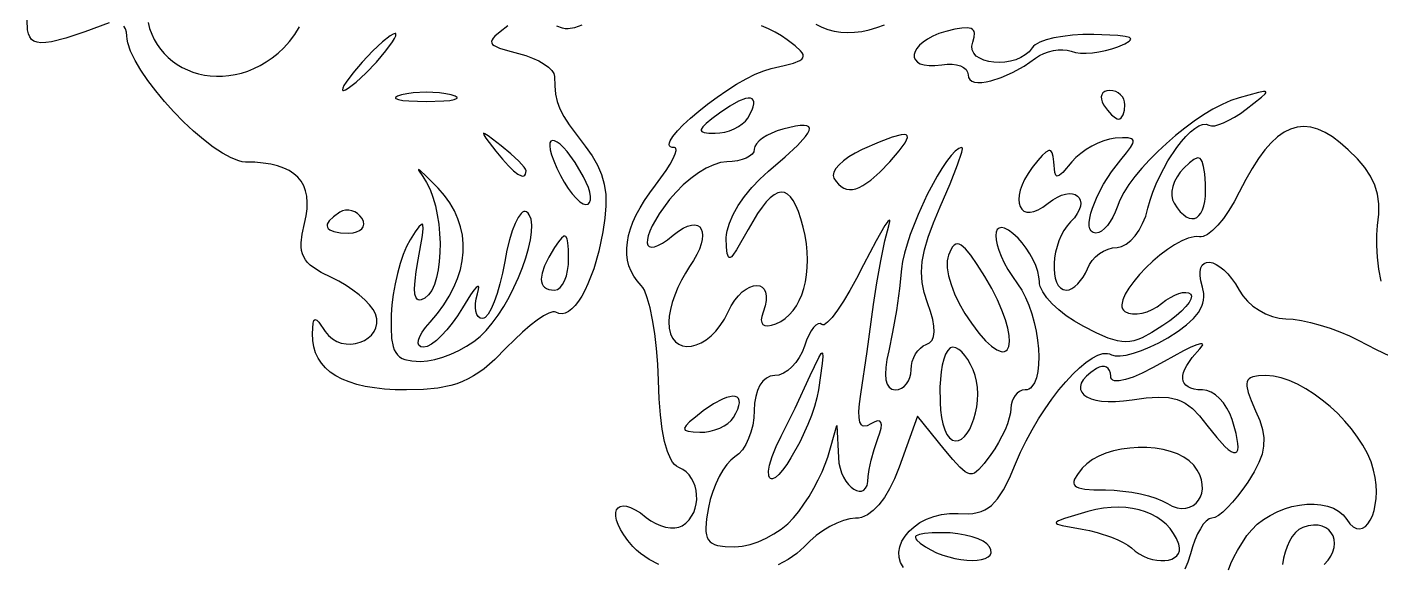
# Model space of a CAD drawing. Header units: millimetres. Extents: x -3.08 to 4.09, y 0 to 4.57.
# Drawn here: x -1.089 to -0.034, y 1.075 to 1.494 of the extents above; entities that cross this region are included whole.
import ezdxf

# ---------------------------------------------------------------- set-up
doc = ezdxf.new("R2010")
doc.units = ezdxf.units.MM

msp = doc.modelspace()

# ---------------------------------------------------------------- linework, layer by layer
at = {"flags": 128}
for points in [[(-1.025066, 1.497159), (-1.043973, 1.490233), (-1.058797, 1.485329), (-1.070019, 1.482463), (-1.074429, 1.481799), (-1.07812, 1.481651), (-1.081151, 1.48202), (-1.083583, 1.482908), (-1.085475, 1.484318), (-1.086888, 1.486251), (-1.087883, 1.48871), (-1.088519, 1.491695), (-1.088955, 1.499257)], [(-0.714344, 1.494826), (-0.720323, 1.490318), (-0.72445, 1.486724), (-0.725794, 1.485209), (-0.726646, 1.483848), (-0.726996, 1.482617), (-0.726835, 1.481491), (-0.726153, 1.480446), (-0.724941, 1.479456), (-0.720885, 1.477547), (-0.714591, 1.475565), (-0.705983, 1.473312), (-0.700332, 1.47167), (-0.695059, 1.469707), (-0.69028, 1.467499), (-0.686111, 1.465118), (-0.682668, 1.462638), (-0.680065, 1.460133), (-0.678418, 1.457675), (-0.677844, 1.45534), (-0.677677, 1.44804), (-0.677058, 1.441687), (-0.675814, 1.43588), (-0.673768, 1.43022), (-0.670745, 1.424307), (-0.666571, 1.41774), (-0.654066, 1.401048), (-0.648691, 1.393627), (-0.644444, 1.38636), (-0.641281, 1.37904), (-0.63916, 1.37146), (-0.638038, 1.363411), (-0.637871, 1.354687), (-0.638617, 1.34508), (-0.640233, 1.334382), (-0.643489, 1.319148), (-0.647418, 1.305529), (-0.651877, 1.293774), (-0.654258, 1.288674), (-0.656717, 1.284133), (-0.659235, 1.280183), (-0.661794, 1.276855), (-0.664376, 1.27418), (-0.666961, 1.272188), (-0.669533, 1.270912), (-0.672073, 1.270383), (-0.674562, 1.270631), (-0.676983, 1.271687), (-0.67793, 1.272004), (-0.679165, 1.271979), (-0.682418, 1.270962), (-0.686583, 1.268751), (-0.691502, 1.26546), (-0.697017, 1.261203), (-0.702969, 1.256095), (-0.7092, 1.250251), (-0.715552, 1.243784), (-0.724433, 1.234884), (-0.732827, 1.227665), (-0.736954, 1.224638), (-0.741095, 1.221974), (-0.745296, 1.219654), (-0.749601, 1.217659), (-0.754056, 1.215971), (-0.758706, 1.214569), (-0.768771, 1.21255), (-0.78016, 1.21145), (-0.793233, 1.211118), (-0.802128, 1.211291), (-0.810452, 1.211808), (-0.818206, 1.212671), (-0.825387, 1.213878), (-0.831994, 1.215428), (-0.838028, 1.217321), (-0.843486, 1.219557), (-0.848368, 1.222135), (-0.852673, 1.225054), (-0.8564, 1.228315), (-0.859548, 1.231915), (-0.862116, 1.235856), (-0.864102, 1.240136), (-0.865507, 1.244755), (-0.866329, 1.249712), (-0.866566, 1.255007), (-0.866092, 1.263098), (-0.865492, 1.265203), (-0.864573, 1.266027), (-0.86328, 1.265581), (-0.861555, 1.263874), (-0.85658, 1.256715), (-0.854014, 1.253416), (-0.851019, 1.250825), (-0.84769, 1.248909), (-0.844124, 1.247634), (-0.840416, 1.246968), (-0.836661, 1.246877), (-0.832955, 1.247328), (-0.829393, 1.248288), (-0.82607, 1.249723), (-0.823082, 1.251601), (-0.820525, 1.253888), (-0.818494, 1.256551), (-0.817084, 1.259557), (-0.816392, 1.262872), (-0.816511, 1.266464), (-0.817538, 1.270298), (-0.819318, 1.273692), (-0.822094, 1.277366), (-0.825725, 1.281205), (-0.830073, 1.285092), (-0.834996, 1.288908), (-0.840355, 1.292539), (-0.846008, 1.295865), (-0.851816, 1.298771), (-0.859681, 1.302652), (-0.865812, 1.306456), (-0.868264, 1.308403), (-0.870327, 1.310418), (-0.872015, 1.312533), (-0.873344, 1.314776), (-0.874328, 1.317177), (-0.874981, 1.319765), (-0.875318, 1.322571), (-0.875355, 1.325624), (-0.874585, 1.332588), (-0.872788, 1.340896), (-0.871529, 1.346765), (-0.870805, 1.352234), (-0.87062, 1.357307), (-0.870977, 1.361986), (-0.871878, 1.366276), (-0.873329, 1.37018), (-0.875331, 1.373701), (-0.877887, 1.376842), (-0.881002, 1.379607), (-0.884679, 1.381999), (-0.888919, 1.384022), (-0.893728, 1.385679), (-0.899108, 1.386973), (-0.905061, 1.387908), (-0.911593, 1.388488), (-0.918705, 1.388715), (-0.92122, 1.388936), (-0.923957, 1.389552), (-0.93002, 1.391885), (-0.936734, 1.395543), (-0.943941, 1.400359), (-0.951483, 1.406164), (-0.9592, 1.412788), (-0.966936, 1.420065), (-0.97453, 1.427824), (-0.981824, 1.435898), (-0.98866, 1.444117), (-0.99488, 1.452314), (-1.000324, 1.460318), (-1.004835, 1.467963), (-1.008253, 1.475079), (-1.01042, 1.481497), (-1.010985, 1.484391), (-1.011177, 1.487048), (-1.011461, 1.490021), (-1.012273, 1.492589), (-1.013558, 1.49471)], [(-0.994628, 1.497459), (-0.99343, 1.492843), (-0.991853, 1.488451), (-0.989918, 1.484294), (-0.987645, 1.48038), (-0.985054, 1.476717), (-0.982165, 1.473315), (-0.979, 1.470182), (-0.975578, 1.467327), (-0.97192, 1.46476), (-0.968047, 1.462489), (-0.963978, 1.460522), (-0.959734, 1.45887), (-0.955335, 1.45754), (-0.950803, 1.456542), (-0.946157, 1.455884), (-0.941417, 1.455576), (-0.936604, 1.455626), (-0.931739, 1.456043), (-0.926842, 1.456836), (-0.921933, 1.458014), (-0.917033, 1.459586), (-0.912162, 1.461561), (-0.90734, 1.463947), (-0.902588, 1.466753), (-0.897926, 1.469989), (-0.893375, 1.473663), (-0.888955, 1.477784)], [(-0.888955, 1.477784), (-0.884491, 1.482716), (-0.880327, 1.488223), (-0.876553, 1.494118)], [(-0.816733, 1.466673), (-0.809365, 1.475302), (-0.804163, 1.482368), (-0.802525, 1.485087), (-0.801608, 1.487142), (-0.801472, 1.488442), (-0.801716, 1.48878), (-0.802177, 1.488896), (-0.803704, 1.488442), (-0.805922, 1.487142), (-0.812011, 1.482368), (-0.819599, 1.475302), (-0.827844, 1.466673), (-0.835218, 1.458045), (-0.840419, 1.450979), (-0.842056, 1.44826), (-0.842971, 1.446205), (-0.843105, 1.444905), (-0.842861, 1.444566), (-0.8424, 1.444451), (-0.840873, 1.444905), (-0.838657, 1.446205), (-0.832571, 1.450979), (-0.824984, 1.458045), (-0.816733, 1.466673)], [(-0.656703, 1.495381), (-0.662245, 1.493324), (-0.667245, 1.492519), (-0.669577, 1.492576), (-0.671818, 1.492934), (-0.676081, 1.494538)], [(-0.59655, 1.074926), (-0.60423, 1.078887), (-0.611029, 1.083567), (-0.614053, 1.086176), (-0.616802, 1.088965), (-0.620739, 1.093624), (-0.623965, 1.098069), (-0.626501, 1.102254), (-0.628368, 1.106131), (-0.629588, 1.109656), (-0.630182, 1.11278), (-0.630172, 1.115457), (-0.629578, 1.11764), (-0.628423, 1.119284), (-0.626726, 1.12034), (-0.62451, 1.120763), (-0.621796, 1.120506), (-0.618606, 1.119522), (-0.614959, 1.117765), (-0.610879, 1.115187), (-0.606386, 1.111743), (-0.602842, 1.109145), (-0.59908, 1.107005), (-0.595214, 1.105348), (-0.591358, 1.104203), (-0.587627, 1.103594), (-0.584136, 1.103549), (-0.580999, 1.104095), (-0.57833, 1.105257), (-0.575496, 1.107349), (-0.57308, 1.109819), (-0.571079, 1.112608), (-0.569489, 1.115656), (-0.568306, 1.118902), (-0.567526, 1.122288), (-0.567147, 1.125754), (-0.567163, 1.129239), (-0.567573, 1.132685), (-0.568371, 1.13603), (-0.569554, 1.139216), (-0.571119, 1.142182), (-0.573062, 1.14487), (-0.575379, 1.147218), (-0.578067, 1.149168), (-0.581122, 1.150659), (-0.582798, 1.151565), (-0.584393, 1.152958), (-0.585904, 1.154828), (-0.58733, 1.157167), (-0.589916, 1.163213), (-0.592134, 1.171021), (-0.593965, 1.180516), (-0.595393, 1.191624), (-0.5964, 1.204271), (-0.596969, 1.218382), (-0.597507, 1.231119), (-0.598479, 1.243474), (-0.599831, 1.25514), (-0.601507, 1.265816), (-0.603453, 1.275195), (-0.605614, 1.282975), (-0.607933, 1.288852), (-0.609136, 1.290981), (-0.610358, 1.292521), (-0.61352, 1.296049), (-0.616163, 1.299791), (-0.618289, 1.30374), (-0.619897, 1.307889), (-0.62099, 1.312231), (-0.621568, 1.316758), (-0.621633, 1.321465), (-0.621184, 1.326343), (-0.620224, 1.331387), (-0.618753, 1.336589), (-0.616773, 1.341942), (-0.614284, 1.347439), (-0.611287, 1.353073), (-0.607783, 1.358837), (-0.603774, 1.364725), (-0.599261, 1.370729), (-0.590974, 1.382095), (-0.587831, 1.387067), (-0.585436, 1.391404), (-0.583849, 1.394987), (-0.58313, 1.397696), (-0.58334, 1.399409), (-0.583812, 1.399855), (-0.584538, 1.400007), (-0.586261, 1.400165), (-0.587487, 1.400628), (-0.58824, 1.401377), (-0.588542, 1.402392), (-0.588418, 1.403654), (-0.58789, 1.405145), (-0.585717, 1.408734), (-0.58221, 1.413008), (-0.577557, 1.417814), (-0.571945, 1.422999), (-0.565559, 1.428411), (-0.558588, 1.433898), (-0.551217, 1.439306), (-0.543635, 1.444484), (-0.536027, 1.449278), (-0.52858, 1.453537), (-0.521483, 1.457108), (-0.51492, 1.459839), (-0.50908, 1.461576), (-0.499049, 1.463871), (-0.49167, 1.465896), (-0.486827, 1.467857), (-0.485321, 1.46888), (-0.484405, 1.469965), (-0.484065, 1.471139), (-0.484286, 1.472427), (-0.485055, 1.473856), (-0.486356, 1.475451), (-0.490497, 1.479246), (-0.496594, 1.484021), (-0.501034, 1.487096), (-0.505945, 1.48998), (-0.511163, 1.492606), (-0.516526, 1.494911)], [(-0.474357, 1.496088), (-0.469724, 1.493782), (-0.464931, 1.49198), (-0.459976, 1.490684), (-0.454858, 1.489892), (-0.449577, 1.489605), (-0.444131, 1.489824), (-0.438521, 1.490546), (-0.432744, 1.491774), (-0.4268, 1.493506), (-0.420687, 1.495743)], [(-0.302997, 1.469632), (-0.299946, 1.47166), (-0.296547, 1.473345), (-0.292914, 1.474664), (-0.28916, 1.475595), (-0.2854, 1.476117), (-0.281747, 1.476208), (-0.278315, 1.475845), (-0.275219, 1.475007), (-0.271945, 1.474131), (-0.268014, 1.473659), (-0.263574, 1.473579), (-0.258775, 1.473875), (-0.253764, 1.474532), (-0.248692, 1.475538), (-0.243706, 1.476877), (-0.238955, 1.478534), (-0.233494, 1.480883), (-0.230118, 1.482828), (-0.229235, 1.483662), (-0.2289, 1.484408), (-0.229123, 1.485072), (-0.229913, 1.485658), (-0.233232, 1.486615), (-0.238928, 1.487318), (-0.257747, 1.488104), (-0.266125, 1.488035), (-0.274212, 1.487532), (-0.281811, 1.486639), (-0.288726, 1.485397), (-0.294761, 1.483849), (-0.299719, 1.482036), (-0.303405, 1.48), (-0.304709, 1.478912), (-0.305622, 1.477784), (-0.308023, 1.474717), (-0.311044, 1.472146), (-0.314566, 1.470063), (-0.318471, 1.468454), (-0.322639, 1.46731), (-0.326954, 1.466619), (-0.331296, 1.466369), (-0.335547, 1.46655), (-0.339589, 1.46715), (-0.343302, 1.468159), (-0.34657, 1.469565), (-0.349272, 1.471357), (-0.351292, 1.473523), (-0.352509, 1.476053), (-0.352807, 1.478936), (-0.352066, 1.482159), (-0.350846, 1.486088), (-0.350593, 1.489141), (-0.350848, 1.490347), (-0.351368, 1.491344), (-0.352162, 1.492134), (-0.353236, 1.492722), (-0.356259, 1.4933), (-0.3605, 1.493105), (-0.366021, 1.49216), (-0.372886, 1.490493), (-0.378367, 1.488779), (-0.383181, 1.486787), (-0.38732, 1.484579), (-0.390777, 1.482219), (-0.393542, 1.479767), (-0.395609, 1.477287), (-0.39697, 1.47484), (-0.397617, 1.472489), (-0.397541, 1.470296), (-0.396737, 1.468323), (-0.395195, 1.466632), (-0.392907, 1.465286), (-0.389867, 1.464346), (-0.386066, 1.463876), (-0.381496, 1.463936), (-0.37615, 1.46459), (-0.372026, 1.465056), (-0.368178, 1.465037), (-0.364692, 1.464568), (-0.361651, 1.46368), (-0.35914, 1.462407), (-0.357241, 1.460781), (-0.356041, 1.458836), (-0.355622, 1.456604), (-0.355284, 1.454556), (-0.354307, 1.452951), (-0.352742, 1.451775), (-0.350643, 1.451016), (-0.348063, 1.450661), (-0.345054, 1.450695), (-0.341669, 1.451107), (-0.33796, 1.451883), (-0.329786, 1.454476), (-0.320952, 1.458368), (-0.311881, 1.463454), (-0.302997, 1.469632)], [(-0.7584, 1.440993), (-0.762702, 1.441909), (-0.767484, 1.442563), (-0.777844, 1.443087), (-0.788204, 1.442563), (-0.792986, 1.441909), (-0.797288, 1.440993), (-0.800401, 1.439973), (-0.80177, 1.439021), (-0.801826, 1.438577), (-0.801475, 1.438158), (-0.799597, 1.437404), (-0.796216, 1.436782), (-0.79141, 1.436311), (-0.777844, 1.435909), (-0.764278, 1.436311), (-0.759472, 1.436782), (-0.756091, 1.437404), (-0.754213, 1.438158), (-0.753862, 1.438577), (-0.753918, 1.439021), (-0.755287, 1.439973), (-0.7584, 1.440993)], [(-0.527386, 1.422965), (-0.523997, 1.429302), (-0.523053, 1.43186), (-0.522589, 1.434008), (-0.522593, 1.435744), (-0.52305, 1.437064), (-0.523946, 1.437966), (-0.525266, 1.438448), (-0.526997, 1.438507), (-0.529124, 1.43814), (-0.534513, 1.436121), (-0.541318, 1.43237), (-0.549427, 1.426868), (-0.555372, 1.422407), (-0.559699, 1.418846), (-0.56243, 1.416092), (-0.563584, 1.41405), (-0.563576, 1.413267), (-0.563181, 1.412626), (-0.561244, 1.411725), (-0.557791, 1.411254), (-0.552844, 1.411118), (-0.549052, 1.41136), (-0.545226, 1.412053), (-0.541469, 1.413149), (-0.537886, 1.414599), (-0.534581, 1.416354), (-0.53166, 1.418366), (-0.529227, 1.420586), (-0.527386, 1.422965)], [(-0.262719, 1.305562), (-0.261092, 1.30891), (-0.258911, 1.312034), (-0.256271, 1.314864), (-0.253268, 1.317333), (-0.249996, 1.319372), (-0.246551, 1.320914), (-0.243029, 1.321889), (-0.239525, 1.322229), (-0.235999, 1.322853), (-0.232424, 1.32464), (-0.228899, 1.327466), (-0.225521, 1.331205), (-0.22239, 1.335731), (-0.219603, 1.34092), (-0.217258, 1.346646), (-0.215455, 1.352784), (-0.213752, 1.359025), (-0.211623, 1.365322), (-0.209123, 1.3716), (-0.206306, 1.377784), (-0.199945, 1.389572), (-0.192981, 1.400085), (-0.189411, 1.404676), (-0.185855, 1.408723), (-0.182369, 1.412152), (-0.179008, 1.414888), (-0.175827, 1.416855), (-0.17288, 1.417979), (-0.170224, 1.418184), (-0.167913, 1.417396), (-0.166062, 1.416872), (-0.163463, 1.417048), (-0.160235, 1.417872), (-0.156499, 1.419293), (-0.152372, 1.421259), (-0.147974, 1.423718), (-0.143425, 1.426619), (-0.138844, 1.429909), (-0.126977, 1.439218), (-0.124217, 1.441868), (-0.123656, 1.442732), (-0.123651, 1.443305), (-0.12421, 1.443598), (-0.125339, 1.443623), (-0.129338, 1.442913), (-0.144511, 1.438784), (-0.150952, 1.436573), (-0.157762, 1.433557), (-0.164846, 1.42982), (-0.172111, 1.425446), (-0.179466, 1.420517), (-0.186815, 1.415118), (-0.194067, 1.409331), (-0.201129, 1.403241), (-0.207906, 1.396931), (-0.214307, 1.390484), (-0.220237, 1.383983), (-0.225604, 1.377513), (-0.230315, 1.371156), (-0.234277, 1.364997), (-0.237396, 1.359118), (-0.23958, 1.353604), (-0.241078, 1.349531), (-0.24287, 1.345733), (-0.244889, 1.342291), (-0.247068, 1.33929), (-0.249338, 1.336811), (-0.251633, 1.334938), (-0.253884, 1.333753), (-0.256025, 1.33334), (-0.258101, 1.333715), (-0.259643, 1.334801), (-0.260669, 1.336537), (-0.261201, 1.338861), (-0.261259, 1.341713), (-0.260864, 1.345032), (-0.260037, 1.348758), (-0.258799, 1.35283), (-0.25517, 1.361766), (-0.250142, 1.371356), (-0.243881, 1.381112), (-0.236552, 1.390548), (-0.232068, 1.395942), (-0.228958, 1.400143), (-0.227257, 1.403274), (-0.226945, 1.404477), (-0.226997, 1.40546), (-0.227417, 1.406237), (-0.228211, 1.406823), (-0.230931, 1.407488), (-0.235192, 1.407577), (-0.241025, 1.407215), (-0.245349, 1.406541), (-0.249918, 1.405255), (-0.254593, 1.403433), (-0.259236, 1.401149), (-0.263709, 1.398479), (-0.267872, 1.395496), (-0.271588, 1.392277), (-0.274719, 1.388896), (-0.28193, 1.38056), (-0.284344, 1.378476), (-0.286113, 1.377781), (-0.28679, 1.377955), (-0.287347, 1.378476), (-0.288158, 1.38056), (-0.288955, 1.388896), (-0.289322, 1.393094), (-0.29005, 1.395971), (-0.291202, 1.397508), (-0.291959, 1.397768), (-0.292846, 1.397687), (-0.295044, 1.396492), (-0.297863, 1.393903), (-0.301367, 1.389905), (-0.305622, 1.384479), (-0.308913, 1.379757), (-0.311556, 1.375194), (-0.313574, 1.37084), (-0.314989, 1.366746), (-0.315825, 1.362965), (-0.316104, 1.359547), (-0.315849, 1.356543), (-0.315082, 1.354005), (-0.313826, 1.351983), (-0.312105, 1.35053), (-0.30994, 1.349696), (-0.307354, 1.349532), (-0.304371, 1.350089), (-0.301012, 1.35142), (-0.297301, 1.353574), (-0.293261, 1.356604), (-0.289596, 1.35935), (-0.286074, 1.361441), (-0.282737, 1.362913), (-0.279629, 1.363802), (-0.276792, 1.364143), (-0.274269, 1.363973), (-0.272105, 1.363327), (-0.270341, 1.362241), (-0.26902, 1.360751), (-0.268186, 1.358894), (-0.267882, 1.356705), (-0.268151, 1.354219), (-0.269036, 1.351473), (-0.27058, 1.348503), (-0.272825, 1.345345), (-0.275816, 1.342034), (-0.278545, 1.338904), (-0.280961, 1.335337), (-0.283061, 1.331421), (-0.284837, 1.327245), (-0.286286, 1.322897), (-0.287401, 1.318464), (-0.288177, 1.314036), (-0.28861, 1.309699), (-0.288692, 1.305543), (-0.288421, 1.301655), (-0.287788, 1.298123), (-0.286791, 1.295036), (-0.285422, 1.292482), (-0.283678, 1.290548), (-0.281552, 1.289323), (-0.279038, 1.288896), (-0.276914, 1.289236), (-0.27468, 1.290211), (-0.272403, 1.291752), (-0.27015, 1.293791), (-0.267988, 1.29626), (-0.265984, 1.299091), (-0.264205, 1.302214), (-0.262719, 1.305562)], [(-0.2334, 1.43334), (-0.23364, 1.435572), (-0.23433, 1.437654), (-0.23542, 1.439541), (-0.236861, 1.441187), (-0.238607, 1.442547), (-0.240607, 1.443574), (-0.242813, 1.444224), (-0.245177, 1.444451), (-0.247401, 1.444224), (-0.249203, 1.443574), (-0.250565, 1.442547), (-0.251466, 1.441187), (-0.251886, 1.439541), (-0.251806, 1.437654), (-0.251206, 1.435572), (-0.250066, 1.43334), (-0.247013, 1.429026), (-0.243778, 1.425493), (-0.240746, 1.423106), (-0.239426, 1.422456), (-0.238302, 1.422229), (-0.237318, 1.422456), (-0.2364, 1.423106), (-0.234841, 1.425493), (-0.233787, 1.429026), (-0.2334, 1.43334)], [(-0.54265, 1.271882), (-0.540146, 1.27675), (-0.537418, 1.280965), (-0.534536, 1.284527), (-0.531572, 1.287437), (-0.528595, 1.289695), (-0.525679, 1.291301), (-0.522892, 1.292257), (-0.520308, 1.292562), (-0.517995, 1.292218), (-0.516027, 1.291224), (-0.514473, 1.289582), (-0.513405, 1.287292), (-0.512894, 1.284354), (-0.513011, 1.280769), (-0.513827, 1.276537), (-0.515413, 1.271659), (-0.516443, 1.268391), (-0.516801, 1.265717), (-0.516499, 1.263647), (-0.515547, 1.262191), (-0.513958, 1.261358), (-0.511744, 1.261159), (-0.508915, 1.261604), (-0.505483, 1.262701), (-0.501679, 1.264491), (-0.498164, 1.266812), (-0.494947, 1.269636), (-0.492036, 1.27293), (-0.489441, 1.276663), (-0.487169, 1.280806), (-0.485229, 1.285327), (-0.48363, 1.290196), (-0.482382, 1.295381), (-0.481491, 1.300852), (-0.480968, 1.306577), (-0.480821, 1.312527), (-0.481058, 1.31867), (-0.481688, 1.324976), (-0.482721, 1.331413), (-0.484163, 1.337951), (-0.485944, 1.344434), (-0.487816, 1.350038), (-0.489785, 1.354763), (-0.491857, 1.35861), (-0.494039, 1.361577), (-0.496337, 1.363665), (-0.498757, 1.364873), (-0.501306, 1.365201), (-0.503989, 1.364649), (-0.506812, 1.363216), (-0.509782, 1.360903), (-0.512906, 1.357709), (-0.516188, 1.353634), (-0.519636, 1.348677), (-0.527052, 1.336118), (-0.536012, 1.320299), (-0.538952, 1.316074), (-0.540101, 1.314859), (-0.541059, 1.314232), (-0.541846, 1.314187), (-0.542479, 1.314717), (-0.543357, 1.317473), (-0.543838, 1.322445), (-0.544066, 1.329576), (-0.543943, 1.332199), (-0.54349, 1.335022), (-0.541656, 1.341165), (-0.538688, 1.347808), (-0.53471, 1.354755), (-0.529847, 1.361808), (-0.524221, 1.368769), (-0.517956, 1.375443), (-0.511177, 1.381632), (-0.498245, 1.392791), (-0.488683, 1.401717), (-0.482457, 1.408514), (-0.480582, 1.411149), (-0.479528, 1.413291), (-0.479289, 1.414955), (-0.479861, 1.416154), (-0.481239, 1.416901), (-0.48342, 1.41721), (-0.486397, 1.417093), (-0.490167, 1.416565), (-0.500066, 1.414326), (-0.50453, 1.412959), (-0.508695, 1.411297), (-0.512469, 1.409403), (-0.515761, 1.407342), (-0.51848, 1.405177), (-0.520535, 1.402973), (-0.521835, 1.400793), (-0.522288, 1.398701), (-0.522726, 1.396733), (-0.523979, 1.394896), (-0.525959, 1.39323), (-0.52858, 1.391777), (-0.531753, 1.390577), (-0.53539, 1.38967), (-0.539403, 1.389096), (-0.543705, 1.388896), (-0.54848, 1.388294), (-0.553849, 1.38657), (-0.55963, 1.383843), (-0.565639, 1.380236), (-0.571694, 1.375868), (-0.577611, 1.37086), (-0.583208, 1.365334), (-0.588302, 1.359409), (-0.596278, 1.34839), (-0.599348, 1.343445), (-0.60181, 1.338927), (-0.603669, 1.334873), (-0.604929, 1.331321), (-0.605594, 1.328309), (-0.605667, 1.325873), (-0.605152, 1.324052), (-0.604054, 1.322882), (-0.602376, 1.322402), (-0.600123, 1.32265), (-0.597297, 1.323661), (-0.593903, 1.325475), (-0.589945, 1.328129), (-0.585427, 1.331659), (-0.581342, 1.334778), (-0.577604, 1.337102), (-0.574233, 1.338669), (-0.571248, 1.339515), (-0.568669, 1.33968), (-0.566516, 1.339199), (-0.564808, 1.338112), (-0.563564, 1.336455), (-0.562805, 1.334265), (-0.56255, 1.331581), (-0.562818, 1.328439), (-0.563629, 1.324878), (-0.565002, 1.320935), (-0.566957, 1.316647), (-0.569513, 1.312052), (-0.572691, 1.307187), (-0.575958, 1.302113), (-0.579006, 1.296601), (-0.581768, 1.290829), (-0.584177, 1.28497), (-0.586168, 1.279202), (-0.587672, 1.273701), (-0.588623, 1.268642), (-0.588955, 1.264201), (-0.588593, 1.25912), (-0.587557, 1.254835), (-0.585917, 1.251337), (-0.583747, 1.248612), (-0.581119, 1.246649), (-0.578105, 1.245435), (-0.574777, 1.244959), (-0.571209, 1.245208), (-0.567471, 1.246171), (-0.563636, 1.247835), (-0.559778, 1.250189), (-0.555967, 1.253221), (-0.552276, 1.256918), (-0.548778, 1.261268), (-0.545545, 1.26626), (-0.54265, 1.271882)], [(-0.033803, 1.295835), (-0.035469, 1.305276), (-0.036617, 1.314628), (-0.037204, 1.323605), (-0.037187, 1.331924), (-0.036525, 1.339298), (-0.035614, 1.34814), (-0.035646, 1.356217), (-0.036687, 1.363703), (-0.038806, 1.370771), (-0.042069, 1.377594), (-0.046544, 1.384345), (-0.052298, 1.391198), (-0.0594, 1.398326), (-0.065611, 1.40378), (-0.071618, 1.408264), (-0.077438, 1.41177), (-0.08309, 1.41429), (-0.088591, 1.415819), (-0.093959, 1.416349), (-0.099213, 1.415873), (-0.10437, 1.414383), (-0.109449, 1.411874), (-0.114468, 1.408338), (-0.119445, 1.403768), (-0.124398, 1.398156), (-0.129344, 1.391497), (-0.134303, 1.383782), (-0.139293, 1.375005), (-0.14433, 1.365159), (-0.148258, 1.357705), (-0.152426, 1.350855), (-0.156707, 1.344751), (-0.160972, 1.339536), (-0.165096, 1.335353), (-0.168951, 1.332345), (-0.172409, 1.330654), (-0.17395, 1.330347), (-0.175344, 1.330423), (-0.177264, 1.330635), (-0.179363, 1.33053), (-0.184023, 1.329444), (-0.189176, 1.327315), (-0.194674, 1.32429), (-0.200368, 1.320518), (-0.206109, 1.316149), (-0.21175, 1.31133), (-0.217141, 1.30621), (-0.222134, 1.300938), (-0.226581, 1.295662), (-0.230332, 1.290532), (-0.23324, 1.285695), (-0.235157, 1.2813), (-0.235933, 1.277497), (-0.235846, 1.275863), (-0.23542, 1.274433), (-0.234633, 1.273224), (-0.233469, 1.272257), (-0.230693, 1.271029), (-0.227454, 1.270421), (-0.223869, 1.270409), (-0.220056, 1.270968), (-0.216132, 1.272073), (-0.212215, 1.273698), (-0.208423, 1.275819), (-0.204872, 1.278409), (-0.201441, 1.281022), (-0.197994, 1.283213), (-0.194622, 1.284952), (-0.19142, 1.28621), (-0.188482, 1.286955), (-0.185899, 1.287157), (-0.183767, 1.286787), (-0.182177, 1.285812), (-0.181684, 1.285079), (-0.181489, 1.284181), (-0.181947, 1.281939), (-0.183464, 1.279185), (-0.18595, 1.276021), (-0.189317, 1.272546), (-0.193476, 1.268863), (-0.198339, 1.265071), (-0.203816, 1.261271), (-0.21255, 1.255762), (-0.219907, 1.251818), (-0.223241, 1.25043), (-0.226438, 1.249431), (-0.229564, 1.24882), (-0.232689, 1.248597), (-0.235882, 1.24876), (-0.239212, 1.24931), (-0.246553, 1.251564), (-0.255261, 1.255353), (-0.265886, 1.260673), (-0.272754, 1.264575), (-0.27916, 1.268892), (-0.284965, 1.273481), (-0.290028, 1.278201), (-0.29421, 1.282908), (-0.29737, 1.287458), (-0.299369, 1.29171), (-0.299889, 1.29368), (-0.300066, 1.295521), (-0.300406, 1.299311), (-0.301381, 1.303504), (-0.302923, 1.307963), (-0.304962, 1.312548), (-0.307431, 1.31712), (-0.310262, 1.32154), (-0.313385, 1.325669), (-0.316733, 1.329368), (-0.32075, 1.333062), (-0.324238, 1.335629), (-0.327196, 1.337142), (-0.329623, 1.337673), (-0.331519, 1.337295), (-0.332884, 1.33608), (-0.333715, 1.334099), (-0.334012, 1.331427), (-0.333776, 1.328134), (-0.333004, 1.324293), (-0.331696, 1.319977), (-0.329852, 1.315258), (-0.32747, 1.310209), (-0.324551, 1.3049), (-0.321092, 1.299406), (-0.317094, 1.293798), (-0.313785, 1.288828), (-0.310824, 1.283203), (-0.308219, 1.27706), (-0.30598, 1.270532), (-0.304117, 1.263753), (-0.30264, 1.256859), (-0.301558, 1.249983), (-0.30088, 1.24326), (-0.300617, 1.236825), (-0.300778, 1.230811), (-0.301372, 1.225354), (-0.302408, 1.220587), (-0.303898, 1.216646), (-0.305849, 1.213664), (-0.307002, 1.212575), (-0.308273, 1.211777), (-0.309664, 1.211285), (-0.311177, 1.211118), (-0.313409, 1.210821), (-0.315492, 1.209971), (-0.317379, 1.208626), (-0.319025, 1.206847), (-0.320384, 1.204693), (-0.321412, 1.202223), (-0.322062, 1.199498), (-0.322288, 1.196576), (-0.322607, 1.193218), (-0.323521, 1.189244), (-0.324965, 1.184799), (-0.326875, 1.180033), (-0.331839, 1.170121), (-0.334764, 1.165271), (-0.3379, 1.160687), (-0.343001, 1.153868), (-0.347153, 1.149057), (-0.348996, 1.147419), (-0.35075, 1.1463), (-0.352464, 1.145707), (-0.354188, 1.145646), (-0.35597, 1.146121), (-0.357861, 1.147139), (-0.362165, 1.150828), (-0.367495, 1.156759), (-0.374247, 1.164979), (-0.394997, 1.19059), (-0.409358, 1.150854), (-0.412937, 1.141877), (-0.416784, 1.133963), (-0.420865, 1.127154), (-0.425143, 1.121491), (-0.429582, 1.117014), (-0.434147, 1.113766), (-0.436465, 1.112615), (-0.438802, 1.111787), (-0.441152, 1.111286), (-0.443511, 1.111118), (-0.447894, 1.110664), (-0.452777, 1.109364), (-0.457996, 1.107309), (-0.463387, 1.10459), (-0.468788, 1.101298), (-0.474032, 1.097524), (-0.478957, 1.09336), (-0.4834, 1.088896), (-0.486146, 1.086109), (-0.489168, 1.083503), (-0.495963, 1.07883), (-0.503639, 1.074878)], [(-0.700066, 1.381979), (-0.700463, 1.383132), (-0.701601, 1.38481), (-0.705778, 1.38942), (-0.711961, 1.39517), (-0.719511, 1.401423), (-0.729545, 1.409077), (-0.732227, 1.410816), (-0.7334, 1.411118), (-0.733098, 1.409945), (-0.731358, 1.407263), (-0.723705, 1.397229), (-0.718522, 1.390883), (-0.713888, 1.385748), (-0.709847, 1.381854), (-0.706443, 1.379229), (-0.703719, 1.3779), (-0.702626, 1.377731), (-0.701719, 1.377897), (-0.701004, 1.378401), (-0.700487, 1.379247), (-0.700066, 1.381979)], [(-0.655288, 1.377159), (-0.66193, 1.388391), (-0.668177, 1.39691), (-0.671034, 1.400112), (-0.673649, 1.40259), (-0.675977, 1.404327), (-0.677969, 1.405307), (-0.679578, 1.405515), (-0.680757, 1.404936), (-0.681459, 1.403554), (-0.681636, 1.401353), (-0.681241, 1.398317), (-0.680226, 1.394432), (-0.678545, 1.389681), (-0.67615, 1.384048), (-0.673344, 1.378326), (-0.670344, 1.372988), (-0.667242, 1.36815), (-0.66413, 1.36393), (-0.661103, 1.360445), (-0.658253, 1.35781), (-0.655673, 1.356144), (-0.653455, 1.355562), (-0.651738, 1.356003), (-0.650593, 1.357267), (-0.650012, 1.359265), (-0.649986, 1.361908), (-0.650509, 1.365107), (-0.651572, 1.368775), (-0.653168, 1.372822), (-0.655288, 1.377159)], [(-0.416733, 1.388896), (-0.409423, 1.39734), (-0.404799, 1.403638), (-0.40352, 1.405992), (-0.402944, 1.407824), (-0.40308, 1.409136), (-0.403939, 1.409935), (-0.405533, 1.410225), (-0.40787, 1.41001), (-0.414817, 1.408085), (-0.424864, 1.404196), (-0.438094, 1.398382), (-0.443589, 1.395627), (-0.448484, 1.392683), (-0.452688, 1.389641), (-0.45611, 1.386593), (-0.45866, 1.38363), (-0.460248, 1.380843), (-0.460784, 1.378322), (-0.460629, 1.37719), (-0.460177, 1.376159), (-0.458408, 1.373578), (-0.456554, 1.371435), (-0.454606, 1.369733), (-0.452555, 1.368474), (-0.450393, 1.367661), (-0.44811, 1.367296), (-0.445698, 1.367383), (-0.443148, 1.367923), (-0.440451, 1.36892), (-0.437599, 1.370376), (-0.431394, 1.374675), (-0.424462, 1.380841), (-0.416733, 1.388896)], [(-0.400066, 1.226854), (-0.399826, 1.230095), (-0.399136, 1.233275), (-0.398045, 1.236312), (-0.396601, 1.239126), (-0.394852, 1.241637), (-0.392847, 1.243762), (-0.390634, 1.245422), (-0.388261, 1.246534), (-0.385612, 1.247898), (-0.383687, 1.249998), (-0.382485, 1.252852), (-0.382005, 1.256474), (-0.382248, 1.26088), (-0.383212, 1.266087), (-0.384897, 1.27211), (-0.387302, 1.278965), (-0.389884, 1.28695), (-0.391439, 1.294838), (-0.391937, 1.302873), (-0.391344, 1.311297), (-0.389629, 1.320352), (-0.386759, 1.330283), (-0.382703, 1.341332), (-0.377427, 1.353743), (-0.369681, 1.371706), (-0.363898, 1.386416), (-0.360632, 1.396356), (-0.360118, 1.399062), (-0.36017, 1.399767), (-0.360441, 1.400007), (-0.361603, 1.399816), (-0.36288, 1.399257), (-0.365738, 1.397108), (-0.368941, 1.393714), (-0.372412, 1.389226), (-0.376076, 1.383797), (-0.379856, 1.37758), (-0.387466, 1.363389), (-0.394633, 1.347872), (-0.400754, 1.332249), (-0.403232, 1.324779), (-0.40522, 1.317739), (-0.406644, 1.311283), (-0.407427, 1.305562), (-0.409068, 1.290208), (-0.411518, 1.273045), (-0.414447, 1.256168), (-0.417525, 1.241673), (-0.41898, 1.234766), (-0.419829, 1.228678), (-0.420076, 1.223442), (-0.419728, 1.219088), (-0.418789, 1.215648), (-0.417265, 1.213152), (-0.415161, 1.211631), (-0.412483, 1.211118), (-0.409987, 1.211439), (-0.40766, 1.21236), (-0.405551, 1.213815), (-0.403712, 1.215741), (-0.402193, 1.218072), (-0.401045, 1.220745), (-0.400319, 1.223693), (-0.400066, 1.226854)], [(-0.735886, 1.252784), (-0.73111, 1.257471), (-0.726413, 1.26303), (-0.72185, 1.269315), (-0.717475, 1.276177), (-0.713345, 1.283469), (-0.709513, 1.291044), (-0.706036, 1.298752), (-0.702967, 1.306448), (-0.700363, 1.313982), (-0.698277, 1.321207), (-0.696766, 1.327976), (-0.695884, 1.33414), (-0.695686, 1.339552), (-0.696227, 1.344064), (-0.697562, 1.347529), (-0.698545, 1.348822), (-0.699747, 1.349798), (-0.70075, 1.350164), (-0.701802, 1.350067), (-0.702894, 1.349526), (-0.704016, 1.348562), (-0.706319, 1.345441), (-0.708641, 1.340864), (-0.710913, 1.334989), (-0.713065, 1.327974), (-0.715028, 1.319978), (-0.716733, 1.311159), (-0.71844, 1.302222), (-0.720419, 1.293884), (-0.7226, 1.286329), (-0.724912, 1.279739), (-0.727282, 1.274296), (-0.729641, 1.270183), (-0.731917, 1.267581), (-0.733001, 1.266904), (-0.734038, 1.266673), (-0.735881, 1.26707), (-0.737368, 1.268208), (-0.738483, 1.270006), (-0.739209, 1.272385), (-0.739529, 1.275266), (-0.739429, 1.278568), (-0.738891, 1.282212), (-0.7379, 1.286118), (-0.737074, 1.2894), (-0.737004, 1.291257), (-0.737237, 1.291664), (-0.73764, 1.291733), (-0.738934, 1.290875), (-0.740838, 1.288727), (-0.743302, 1.285337), (-0.749719, 1.275007), (-0.753535, 1.268869), (-0.757587, 1.263143), (-0.761753, 1.257953), (-0.765907, 1.253427), (-0.769925, 1.249688), (-0.773684, 1.246862), (-0.777059, 1.245075), (-0.779927, 1.244451), (-0.782229, 1.244819), (-0.783665, 1.245888), (-0.784249, 1.247601), (-0.783995, 1.249902), (-0.782918, 1.252738), (-0.781031, 1.256053), (-0.778349, 1.25979), (-0.774886, 1.263896), (-0.76919, 1.270638), (-0.764197, 1.277437), (-0.759908, 1.284275), (-0.756324, 1.291132), (-0.753447, 1.297992), (-0.751276, 1.304836), (-0.749814, 1.311646), (-0.749061, 1.318404), (-0.749019, 1.325092), (-0.749688, 1.331692), (-0.75107, 1.338185), (-0.753165, 1.344554), (-0.755975, 1.35078), (-0.759501, 1.356846), (-0.763744, 1.362733), (-0.768705, 1.368423), (-0.77763, 1.377525), (-0.782851, 1.38226), (-0.783951, 1.382898), (-0.783979, 1.382333), (-0.780622, 1.377451), (-0.77759, 1.372809), (-0.774939, 1.367369), (-0.77267, 1.361265), (-0.770786, 1.354631), (-0.76929, 1.347602), (-0.768184, 1.340312), (-0.767469, 1.332895), (-0.767148, 1.325486), (-0.767223, 1.318218), (-0.767697, 1.311227), (-0.768572, 1.304647), (-0.76985, 1.298611), (-0.771534, 1.293255), (-0.773625, 1.288712), (-0.776125, 1.285117), (-0.779038, 1.282604), (-0.781919, 1.281299), (-0.783114, 1.281162), (-0.784147, 1.281374), (-0.785018, 1.281938), (-0.785728, 1.282859), (-0.786667, 1.285784), (-0.786969, 1.290181), (-0.78664, 1.29608), (-0.785685, 1.303512), (-0.784108, 1.312507), (-0.780783, 1.331392), (-0.780235, 1.336805), (-0.78049, 1.33968), (-0.780933, 1.340201), (-0.781594, 1.340128), (-0.783592, 1.338261), (-0.786531, 1.334188), (-0.790455, 1.328021), (-0.793204, 1.322861), (-0.795815, 1.316613), (-0.798228, 1.309517), (-0.800384, 1.301812), (-0.802221, 1.293737), (-0.80368, 1.285532), (-0.804699, 1.277436), (-0.805219, 1.269687), (-0.80535, 1.259428), (-0.804892, 1.251229), (-0.80371, 1.244875), (-0.802807, 1.242324), (-0.801672, 1.240154), (-0.80029, 1.23834), (-0.798642, 1.236853), (-0.796714, 1.235669), (-0.794487, 1.234759), (-0.789071, 1.233659), (-0.782261, 1.23334), (-0.776953, 1.233737), (-0.771124, 1.234874), (-0.764965, 1.236673), (-0.758667, 1.239052), (-0.752419, 1.241932), (-0.746413, 1.245235), (-0.740838, 1.248878), (-0.735886, 1.252784)], [(-0.170691, 1.371812), (-0.171277, 1.37951), (-0.172083, 1.38529), (-0.173216, 1.389228), (-0.173938, 1.390531), (-0.174782, 1.391402), (-0.17576, 1.391852), (-0.176886, 1.391889), (-0.179637, 1.390765), (-0.183138, 1.388108), (-0.187497, 1.383993), (-0.190397, 1.380691), (-0.192806, 1.377131), (-0.194693, 1.373426), (-0.196025, 1.369685), (-0.196771, 1.366023), (-0.196899, 1.362549), (-0.196379, 1.359377), (-0.195177, 1.356618), (-0.192719, 1.352977), (-0.190285, 1.35001), (-0.187896, 1.347704), (-0.185574, 1.346045), (-0.18334, 1.345019), (-0.181216, 1.344615), (-0.179223, 1.344818), (-0.177382, 1.345616), (-0.175715, 1.346995), (-0.174242, 1.348942), (-0.172985, 1.351444), (-0.171966, 1.354487), (-0.171206, 1.358059), (-0.170726, 1.362146), (-0.170547, 1.366734), (-0.170691, 1.371812)], [(-0.827955, 1.344632), (-0.829571, 1.346769), (-0.831486, 1.348511), (-0.833629, 1.349837), (-0.835929, 1.350727), (-0.838316, 1.351161), (-0.840719, 1.351118), (-0.843067, 1.350578), (-0.845288, 1.349521), (-0.850211, 1.346094), (-0.853439, 1.342979), (-0.854424, 1.341552), (-0.854992, 1.34022), (-0.855146, 1.338988), (-0.854889, 1.337863), (-0.854223, 1.336848), (-0.85315, 1.335951), (-0.849792, 1.33453), (-0.844837, 1.333645), (-0.838302, 1.33334), (-0.834965, 1.333571), (-0.832127, 1.334231), (-0.829831, 1.335276), (-0.828118, 1.336658), (-0.827032, 1.338331), (-0.826615, 1.340248), (-0.826908, 1.342364), (-0.827955, 1.344632)], [(-0.491622, 1.111354), (-0.487593, 1.116374), (-0.483549, 1.122033), (-0.479598, 1.128139), (-0.475849, 1.134496), (-0.472413, 1.140913), (-0.469397, 1.147194), (-0.466912, 1.153146), (-0.465066, 1.158576), (-0.457844, 1.18334), (-0.456733, 1.15834), (-0.456301, 1.154097), (-0.455435, 1.150107), (-0.454198, 1.146411), (-0.452653, 1.14305), (-0.450866, 1.140064), (-0.448898, 1.137493), (-0.446816, 1.135379), (-0.444681, 1.13376), (-0.442558, 1.132678), (-0.440511, 1.132174), (-0.438604, 1.132287), (-0.436901, 1.133059), (-0.435465, 1.134529), (-0.43436, 1.136738), (-0.43365, 1.139726), (-0.4334, 1.143534), (-0.432813, 1.149026), (-0.431214, 1.156437), (-0.428847, 1.164796), (-0.425955, 1.173132), (-0.424388, 1.177609), (-0.423457, 1.181209), (-0.423166, 1.183937), (-0.423514, 1.185795), (-0.424505, 1.186787), (-0.426139, 1.186917), (-0.428418, 1.186188), (-0.431344, 1.184604), (-0.434381, 1.183136), (-0.436821, 1.182872), (-0.437819, 1.183199), (-0.43867, 1.183834), (-0.439938, 1.186043), (-0.440631, 1.189521), (-0.440758, 1.194289), (-0.440326, 1.20037), (-0.439344, 1.207784), (-0.434407, 1.24118), (-0.429344, 1.277784), (-0.426807, 1.294638), (-0.423724, 1.311777), (-0.420483, 1.327198), (-0.417469, 1.338896), (-0.416657, 1.342285), (-0.416665, 1.343109), (-0.416937, 1.343372), (-0.41823, 1.34228), (-0.420455, 1.339133), (-0.427379, 1.327179), (-0.437066, 1.308507), (-0.442483, 1.298068), (-0.447782, 1.288575), (-0.452828, 1.280219), (-0.457488, 1.273189), (-0.46163, 1.267675), (-0.465119, 1.263868), (-0.467823, 1.261957), (-0.468839, 1.261772), (-0.469608, 1.262132), (-0.471005, 1.262909), (-0.472597, 1.262724), (-0.474328, 1.261646), (-0.476143, 1.259744), (-0.477986, 1.257088), (-0.479803, 1.253747), (-0.481538, 1.249789), (-0.483136, 1.245284), (-0.484932, 1.240653), (-0.487235, 1.236332), (-0.489951, 1.232417), (-0.492983, 1.229001), (-0.496237, 1.22618), (-0.499616, 1.224048), (-0.503026, 1.222699), (-0.506372, 1.222229), (-0.509779, 1.221724), (-0.512861, 1.220254), (-0.515577, 1.217889), (-0.517887, 1.214694), (-0.519754, 1.210739), (-0.521135, 1.206092), (-0.521994, 1.200821), (-0.522288, 1.194993), (-0.522596, 1.189343), (-0.523477, 1.183721), (-0.52487, 1.178276), (-0.526712, 1.173156), (-0.528943, 1.168508), (-0.531499, 1.164481), (-0.53432, 1.161223), (-0.537344, 1.158882), (-0.540478, 1.156473), (-0.543626, 1.153021), (-0.546702, 1.148688), (-0.549622, 1.143635), (-0.552299, 1.138023), (-0.554649, 1.132014), (-0.556586, 1.12577), (-0.558025, 1.119451), (-0.559457, 1.110578), (-0.560025, 1.103567), (-0.559941, 1.100696), (-0.559586, 1.098211), (-0.558945, 1.096087), (-0.557999, 1.094298), (-0.556729, 1.092818), (-0.55512, 1.09162), (-0.553152, 1.090678), (-0.550808, 1.089967), (-0.544921, 1.089128), (-0.537316, 1.088896), (-0.531626, 1.089354), (-0.525555, 1.090668), (-0.519291, 1.092746), (-0.513021, 1.095494), (-0.506932, 1.098822), (-0.501211, 1.102636), (-0.496045, 1.106844), (-0.491622, 1.111354)], [(-0.666913, 1.313896), (-0.667066, 1.320608), (-0.667455, 1.325618), (-0.668137, 1.328965), (-0.669165, 1.330692), (-0.669827, 1.330961), (-0.670595, 1.330841), (-0.672482, 1.329452), (-0.67488, 1.326568), (-0.677844, 1.322229), (-0.682415, 1.314612), (-0.68568, 1.307933), (-0.687639, 1.302215), (-0.688292, 1.297484), (-0.688129, 1.295496), (-0.687639, 1.293762), (-0.686823, 1.292288), (-0.68568, 1.291075), (-0.684211, 1.290126), (-0.682415, 1.289444), (-0.680293, 1.289033), (-0.677844, 1.288896), (-0.675616, 1.289406), (-0.673544, 1.290868), (-0.671674, 1.29318), (-0.670051, 1.296239), (-0.668718, 1.299943), (-0.667721, 1.304189), (-0.667105, 1.308874), (-0.666913, 1.313896)], [(-0.342511, 1.299382), (-0.348455, 1.308863), (-0.353435, 1.316071), (-0.35759, 1.321089), (-0.361061, 1.324001), (-0.362584, 1.324694), (-0.363988, 1.324891), (-0.365292, 1.324603), (-0.366513, 1.323841), (-0.367667, 1.322614), (-0.368774, 1.320935), (-0.370913, 1.316257), (-0.371542, 1.314133), (-0.371907, 1.311755), (-0.37187, 1.306317), (-0.370857, 1.300103), (-0.36892, 1.293272), (-0.366114, 1.285987), (-0.362492, 1.278407), (-0.358106, 1.270693), (-0.353011, 1.263007), (-0.347206, 1.255347), (-0.341976, 1.249401), (-0.337344, 1.245085), (-0.333335, 1.242315), (-0.329972, 1.241009), (-0.32854, 1.240879), (-0.327279, 1.241083), (-0.326191, 1.241612), (-0.32528, 1.242454), (-0.324, 1.245038), (-0.323463, 1.248752), (-0.323692, 1.253512), (-0.324712, 1.259235), (-0.326546, 1.265839), (-0.329219, 1.273238), (-0.332755, 1.281351), (-0.337177, 1.290093), (-0.342511, 1.299382)], [(-0.40602, 1.072678), (-0.408242, 1.076507), (-0.409407, 1.080551), (-0.409578, 1.084723), (-0.408814, 1.08894), (-0.407177, 1.093114), (-0.404729, 1.097161), (-0.401531, 1.100996), (-0.397644, 1.104532), (-0.393128, 1.107685), (-0.388046, 1.110368), (-0.382459, 1.112497), (-0.376427, 1.113986), (-0.370012, 1.114749), (-0.363275, 1.114701), (-0.355377, 1.114557), (-0.351858, 1.114863), (-0.348588, 1.115453), (-0.34554, 1.116352), (-0.342684, 1.117584), (-0.339994, 1.119174), (-0.337441, 1.121146), (-0.334998, 1.123523), (-0.332636, 1.126332), (-0.328044, 1.133338), (-0.323443, 1.142359), (-0.318608, 1.15359), (-0.314713, 1.162577), (-0.310397, 1.171435), (-0.305728, 1.180085), (-0.300774, 1.188452), (-0.295603, 1.196456), (-0.290283, 1.204022), (-0.284882, 1.211071), (-0.279469, 1.217526), (-0.274111, 1.223309), (-0.268876, 1.228344), (-0.263833, 1.232553), (-0.259049, 1.235858), (-0.254593, 1.238181), (-0.250533, 1.239447), (-0.246936, 1.239576), (-0.245333, 1.239191), (-0.243872, 1.238493), (-0.241096, 1.237601), (-0.237192, 1.237546), (-0.232338, 1.238273), (-0.226714, 1.239729), (-0.220499, 1.241859), (-0.213874, 1.24461), (-0.207017, 1.247927), (-0.200108, 1.251757), (-0.192008, 1.256869), (-0.18533, 1.261825), (-0.180036, 1.266679), (-0.176091, 1.271484), (-0.173456, 1.276293), (-0.172619, 1.278717), (-0.172096, 1.281161), (-0.171883, 1.283633), (-0.171974, 1.28614), (-0.173052, 1.291284), (-0.174308, 1.296017), (-0.174895, 1.300076), (-0.17487, 1.303467), (-0.174288, 1.306194), (-0.173207, 1.308263), (-0.171683, 1.309678), (-0.169772, 1.310443), (-0.167532, 1.310564), (-0.165017, 1.310045), (-0.162287, 1.308891), (-0.159395, 1.307107), (-0.1564, 1.304697), (-0.153357, 1.301666), (-0.150324, 1.298019), (-0.147356, 1.29376), (-0.144511, 1.288896), (-0.14162, 1.28443), (-0.137952, 1.28026), (-0.133658, 1.276479), (-0.128886, 1.273177), (-0.123786, 1.270447), (-0.118507, 1.26838), (-0.113199, 1.267068), (-0.108011, 1.266604), (-0.10242, 1.26625), (-0.095947, 1.265265), (-0.088825, 1.263718), (-0.081285, 1.261677), (-0.073559, 1.25921), (-0.065878, 1.256385), (-0.058474, 1.253272), (-0.05158, 1.249937), (-0.037527, 1.24269), (-0.027155, 1.237775)], [(-0.149802, 1.188048), (-0.151598, 1.192684), (-0.153902, 1.197008), (-0.156617, 1.200926), (-0.15965, 1.204343), (-0.162903, 1.207166), (-0.166283, 1.209298), (-0.169693, 1.210647), (-0.173038, 1.211118), (-0.176495, 1.21127), (-0.179511, 1.211718), (-0.182086, 1.212453), (-0.184219, 1.213463), (-0.185908, 1.214738), (-0.187154, 1.216267), (-0.187956, 1.218039), (-0.188313, 1.220045), (-0.188224, 1.222273), (-0.187689, 1.224712), (-0.186707, 1.227353), (-0.185277, 1.230184), (-0.181071, 1.236375), (-0.175066, 1.243201), (-0.173127, 1.245581), (-0.172829, 1.246349), (-0.172961, 1.246842), (-0.173508, 1.247066), (-0.174456, 1.247025), (-0.177497, 1.246172), (-0.18197, 1.244323), (-0.187762, 1.241519), (-0.202844, 1.233215), (-0.211808, 1.228225), (-0.219895, 1.224198), (-0.227008, 1.221163), (-0.233047, 1.219146), (-0.237915, 1.218172), (-0.241514, 1.21827), (-0.242807, 1.218728), (-0.243745, 1.219465), (-0.244317, 1.220482), (-0.244511, 1.221784), (-0.244737, 1.224227), (-0.245387, 1.226236), (-0.246415, 1.227786), (-0.247775, 1.228852), (-0.249421, 1.22941), (-0.251308, 1.229435), (-0.25339, 1.228901), (-0.255622, 1.227784), (-0.25999, 1.224805), (-0.263398, 1.221891), (-0.265875, 1.219069), (-0.267455, 1.216368), (-0.268169, 1.213815), (-0.268047, 1.211438), (-0.267122, 1.209264), (-0.265426, 1.207321), (-0.262988, 1.205636), (-0.259842, 1.204238), (-0.256019, 1.203154), (-0.25155, 1.202411), (-0.246466, 1.202038), (-0.240799, 1.202061), (-0.234582, 1.202509), (-0.227844, 1.203409), (-0.216794, 1.204933), (-0.207462, 1.205536), (-0.199525, 1.205108), (-0.195979, 1.204475), (-0.192662, 1.203543), (-0.189532, 1.2023), (-0.18655, 1.200731), (-0.183676, 1.198824), (-0.180869, 1.196564), (-0.175297, 1.190933), (-0.169511, 1.183729), (-0.161761, 1.173911), (-0.155451, 1.167068), (-0.152847, 1.164759), (-0.150616, 1.163191), (-0.148763, 1.162363), (-0.147292, 1.162274), (-0.146207, 1.162923), (-0.145513, 1.164309), (-0.145215, 1.16643), (-0.145315, 1.169287), (-0.146733, 1.177203), (-0.149802, 1.188048)], [(-0.511177, 1.147771), (-0.510391, 1.152433), (-0.50825, 1.159151), (-0.505084, 1.167022), (-0.501219, 1.175146), (-0.490495, 1.196942), (-0.478719, 1.222229), (-0.472027, 1.236405), (-0.470097, 1.239514), (-0.46946, 1.24003), (-0.469033, 1.239837), (-0.468778, 1.237272), (-0.469272, 1.231721), (-0.472275, 1.211257), (-0.473556, 1.204886), (-0.475418, 1.19814), (-0.477768, 1.191167), (-0.480515, 1.184116), (-0.486836, 1.170379), (-0.493648, 1.158123), (-0.497009, 1.152923), (-0.50022, 1.14854), (-0.503187, 1.145125), (-0.505819, 1.142825), (-0.508026, 1.141791), (-0.508942, 1.141794), (-0.509716, 1.142171), (-0.510338, 1.142938), (-0.510797, 1.144114), (-0.511177, 1.147771)], [(-0.350136, 1.222451), (-0.351752, 1.22687), (-0.353668, 1.230992), (-0.355814, 1.234728), (-0.358117, 1.237988), (-0.360506, 1.24068), (-0.362911, 1.242715), (-0.36526, 1.244002), (-0.367483, 1.244451), (-0.368575, 1.244281), (-0.36961, 1.243784), (-0.371503, 1.241887), (-0.373156, 1.238916), (-0.374563, 1.235028), (-0.375719, 1.23038), (-0.376617, 1.225127), (-0.377617, 1.213434), (-0.377515, 1.2012), (-0.377037, 1.195272), (-0.376266, 1.189678), (-0.375196, 1.184574), (-0.373822, 1.180117), (-0.372137, 1.176464), (-0.370136, 1.173771), (-0.367781, 1.172007), (-0.365399, 1.171311), (-0.363026, 1.171591), (-0.3607, 1.172756), (-0.358459, 1.174714), (-0.356341, 1.177374), (-0.354382, 1.180644), (-0.35262, 1.184434), (-0.351093, 1.18865), (-0.349839, 1.193203), (-0.348895, 1.198), (-0.348298, 1.20295), (-0.348086, 1.207962), (-0.348297, 1.212943), (-0.348967, 1.217804), (-0.350136, 1.222451)], [(-0.152715, 1.070952), (-0.15098, 1.075725), (-0.14867, 1.080728), (-0.145791, 1.086004), (-0.13833, 1.097534), (-0.134612, 1.102169), (-0.130314, 1.10636), (-0.125529, 1.110093), (-0.120348, 1.113353), (-0.114862, 1.116124), (-0.109163, 1.118392), (-0.103342, 1.120143), (-0.097492, 1.121361), (-0.091702, 1.122031), (-0.086066, 1.122139), (-0.080674, 1.12167), (-0.075617, 1.120609), (-0.070988, 1.11894), (-0.066878, 1.11665), (-0.063378, 1.113724), (-0.06058, 1.110146), (-0.058084, 1.106714), (-0.055569, 1.104384), (-0.053073, 1.103087), (-0.050633, 1.102752), (-0.048288, 1.10331), (-0.046076, 1.104693), (-0.044035, 1.10683), (-0.042202, 1.109652), (-0.040615, 1.113091), (-0.039313, 1.117076), (-0.038333, 1.121538), (-0.037713, 1.126407), (-0.037491, 1.131615), (-0.037706, 1.137092), (-0.038394, 1.142769), (-0.039594, 1.148576), (-0.041609, 1.15499), (-0.04441, 1.161475), (-0.047921, 1.167963), (-0.052066, 1.174387), (-0.056769, 1.180681), (-0.061954, 1.186779), (-0.067544, 1.192613), (-0.073464, 1.198116), (-0.079637, 1.203222), (-0.085988, 1.207864), (-0.092439, 1.211975), (-0.098916, 1.215488), (-0.105342, 1.218337), (-0.111641, 1.220455), (-0.117736, 1.221774), (-0.123552, 1.222229), (-0.129428, 1.222025), (-0.133799, 1.221284), (-0.135438, 1.220653), (-0.136723, 1.219817), (-0.13766, 1.218751), (-0.138255, 1.217432), (-0.138517, 1.215836), (-0.138453, 1.213938), (-0.137371, 1.209145), (-0.135066, 1.202861), (-0.131594, 1.194896), (-0.128383, 1.187155), (-0.126249, 1.180166), (-0.125219, 1.173666), (-0.125323, 1.167394), (-0.126588, 1.161087), (-0.129043, 1.154483), (-0.132716, 1.147322), (-0.137636, 1.13934), (-0.141551, 1.133669), (-0.145583, 1.128379), (-0.149618, 1.123587), (-0.15354, 1.119406), (-0.157234, 1.115953), (-0.160583, 1.113344), (-0.163473, 1.111694), (-0.165788, 1.111118), (-0.167869, 1.110551), (-0.170085, 1.108926), (-0.17237, 1.106357), (-0.174653, 1.102958), (-0.176868, 1.098843), (-0.178945, 1.094126), (-0.180816, 1.08892), (-0.182413, 1.08334), (-0.18438, 1.076955), (-0.186861, 1.071371)], [(-0.538497, 1.189632), (-0.536516, 1.193105), (-0.535097, 1.19618), (-0.534217, 1.198851), (-0.533854, 1.201113), (-0.533988, 1.202962), (-0.534596, 1.204393), (-0.535656, 1.205401), (-0.537148, 1.205982), (-0.539049, 1.206131), (-0.541337, 1.205844), (-0.543992, 1.205115), (-0.546991, 1.20394), (-0.553935, 1.200234), (-0.561997, 1.194687), (-0.568181, 1.189905), (-0.572653, 1.186143), (-0.575432, 1.183279), (-0.576538, 1.181191), (-0.57647, 1.180399), (-0.575991, 1.179754), (-0.573809, 1.178847), (-0.570013, 1.178347), (-0.564622, 1.178132), (-0.560698, 1.178303), (-0.556747, 1.17893), (-0.552877, 1.179967), (-0.549195, 1.181366), (-0.545808, 1.183079), (-0.542825, 1.185059), (-0.540352, 1.187259), (-0.538497, 1.189632)], [(-0.179844, 1.152409), (-0.183298, 1.155818), (-0.187525, 1.158737), (-0.192415, 1.161171), (-0.19786, 1.163122), (-0.20375, 1.164593), (-0.209977, 1.165588), (-0.21643, 1.16611), (-0.223002, 1.166161), (-0.229583, 1.165745), (-0.236063, 1.164865), (-0.242334, 1.163523), (-0.248287, 1.161724), (-0.253813, 1.159469), (-0.258802, 1.156763), (-0.263145, 1.153608), (-0.266733, 1.150007), (-0.270441, 1.145226), (-0.272677, 1.141425), (-0.273206, 1.139859), (-0.273323, 1.138497), (-0.273014, 1.137326), (-0.272264, 1.136333), (-0.271059, 1.135504), (-0.269383, 1.134825), (-0.264565, 1.133866), (-0.257692, 1.133347), (-0.24865, 1.133159), (-0.241904, 1.132917), (-0.234965, 1.132282), (-0.228032, 1.131298), (-0.221301, 1.130007), (-0.21497, 1.128453), (-0.209237, 1.126679), (-0.204301, 1.124729), (-0.200358, 1.122646), (-0.196486, 1.120571), (-0.192772, 1.119294), (-0.189255, 1.118755), (-0.185977, 1.118896), (-0.182977, 1.119659), (-0.180295, 1.120985), (-0.177973, 1.122817), (-0.176049, 1.125095), (-0.174564, 1.127762), (-0.173559, 1.130759), (-0.173073, 1.134028), (-0.173147, 1.137511), (-0.173821, 1.141148), (-0.175135, 1.144883), (-0.177129, 1.148656), (-0.179844, 1.152409)], [(-0.191469, 1.090868), (-0.19323, 1.095246), (-0.19547, 1.099298), (-0.198162, 1.103012), (-0.20128, 1.10638), (-0.204797, 1.109393), (-0.208687, 1.112039), (-0.212922, 1.114311), (-0.217478, 1.116198), (-0.222326, 1.11769), (-0.227441, 1.118779), (-0.232797, 1.119455), (-0.238365, 1.119708), (-0.244121, 1.119528), (-0.250038, 1.118906), (-0.256089, 1.117833), (-0.262247, 1.116298), (-0.280413, 1.110922), (-0.285104, 1.109121), (-0.286375, 1.108372), (-0.286938, 1.107698), (-0.286799, 1.107079), (-0.285965, 1.106495), (-0.282239, 1.105353), (-0.266733, 1.102618), (-0.260937, 1.101507), (-0.255114, 1.10007), (-0.244014, 1.096456), (-0.239051, 1.0944), (-0.23469, 1.092256), (-0.231087, 1.090087), (-0.2284, 1.087951), (-0.225422, 1.085399), (-0.222235, 1.083236), (-0.218902, 1.081456), (-0.215489, 1.080053), (-0.212057, 1.079024), (-0.208673, 1.078362), (-0.205398, 1.078064), (-0.202299, 1.078123), (-0.199438, 1.078535), (-0.19688, 1.079294), (-0.194688, 1.080396), (-0.192927, 1.081836), (-0.19166, 1.083608), (-0.190953, 1.085707), (-0.190868, 1.088129), (-0.191469, 1.090868)], [(-0.338955, 1.088896), (-0.340946, 1.091124), (-0.343983, 1.093195), (-0.347916, 1.095065), (-0.352594, 1.096689), (-0.357866, 1.098022), (-0.36358, 1.099019), (-0.369586, 1.099635), (-0.375733, 1.099826), (-0.383547, 1.099666), (-0.389494, 1.099249), (-0.393627, 1.098532), (-0.396, 1.09747), (-0.396543, 1.096796), (-0.396666, 1.09602), (-0.396376, 1.095135), (-0.395678, 1.094137), (-0.39309, 1.091777), (-0.388955, 1.088896), (-0.384681, 1.0864), (-0.380147, 1.084238), (-0.375441, 1.082408), (-0.370652, 1.080911), (-0.365869, 1.079747), (-0.36118, 1.078915), (-0.356674, 1.078416), (-0.352439, 1.07825), (-0.348565, 1.078416), (-0.345138, 1.078915), (-0.342248, 1.079747), (-0.339984, 1.080911), (-0.338435, 1.082408), (-0.337687, 1.084238), (-0.337831, 1.0864), (-0.338955, 1.088896)], [(-0.078066, 1.075126), (-0.075148, 1.078324), (-0.072923, 1.081621), (-0.071364, 1.084952), (-0.070445, 1.088251), (-0.070139, 1.091453), (-0.070418, 1.094494), (-0.071257, 1.097309), (-0.072628, 1.099832), (-0.074505, 1.101999), (-0.076859, 1.103745), (-0.079666, 1.105004), (-0.082897, 1.105712), (-0.086527, 1.105805), (-0.090527, 1.105216), (-0.094872, 1.103882), (-0.097839, 1.102281), (-0.100548, 1.099915), (-0.102986, 1.096879), (-0.10514, 1.093272), (-0.106995, 1.08919), (-0.108537, 1.084731), (-0.109754, 1.079991), (-0.11063, 1.075067)]]:
    msp.add_lwpolyline(points, dxfattribs=at)

doc.saveas('drawing.dxf')
